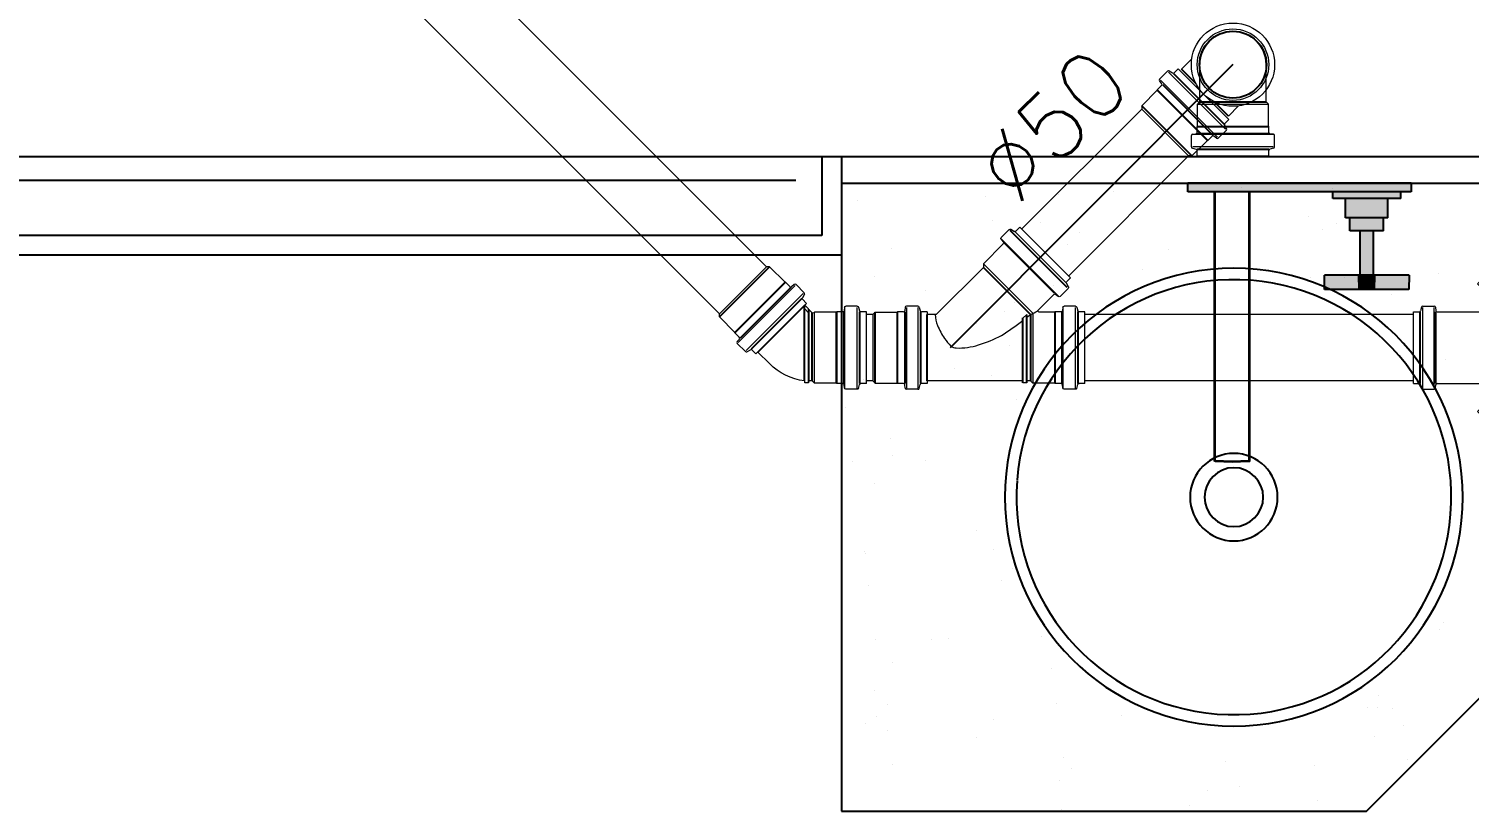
# Model space of a CAD drawing. Header units: millimetres. Extents: x 1573 to 2177, y 1587 to 1932.
# Drawn here: x 1785.487 to 1786.588, y 1903.411 to 1904.009 of the extents above; entities that cross this region are included whole.
import ezdxf
from ezdxf.enums import TextEntityAlignment as Align

# ---------------------------------------------------------------- set-up
doc = ezdxf.new("R2010")
doc.units = ezdxf.units.MM
doc.header["$LTSCALE"] = 0.03
doc.linetypes.add('CONTINU', pattern=[0])
for name, color, linetype in [('-HIDRO', 8, 'Continuous'), ('SANITÁRIO', 2, 'Continuous'), ('Texto-Tubos', 7, 'Continuous'), ('Tinterno', 9, 'Continuous')]:
    doc.layers.add(name, color=color, linetype=linetype)
doc.layers.add('TigreCad', color=2, linetype='Continuous', lineweight=13)
doc.styles.add('TCTUBOS-TXT', font='txt.shx')

# ---------------------------------------------------------------- blocks, each defined once
blk = doc.blocks.new('j9n50d')
at = {"layer": 'TigreCad'}
for p, q in [((28.45441558772842, 25.35000000000002), (0, 25.35000000000002)), ((30.25441558772843, 27.15000000000003), (28.45441558772842, 25.35000000000002)), ((30.25441558772843, -27.14999999999998), (30.25441558772843, 27.15000000000003)), ((47.05441558772841, 27.15000000000003), (30.25441558772843, 27.15000000000003)), ((47.25441558772843, 27.35000000000002), (47.05441558772841, 27.15000000000003)), ((47.05441558772841, -27.14999999999998), (47.0544155877284, 27.15000000000001)), ((51.93427271275121, 27.35000000000002), (47.2544155877284, 27.35000000000002)), ((53.16006491538465, 30.88715574274775), (52.93046741084294, 28.26284425725238)), ((53.42996663231068, 30.80000000000008), (53.42996663231068, -30.80000000000003)), ((62.92148768406466, 31.80000000000008), (54.15625961347641, 31.8000000000001)), ((62.92148768406466, 30.80000000000008), (62.92148768406466, -30.80000000000003)), ((63.88741351035372, 31.0588190451026), (64.68258974005201, 28.09118095489754)), ((70, 27.35000000000004), (65.64851556634108, 27.35000000000005)), ((70, 27.35000000000004), (70, -27.34999999999984)), ((28.45441558772842, -25.34999999999995), (0, -25.34999999999997)), ((30.25441558772843, -27.14999999999998), (28.45441558772842, -25.34999999999997)), ((47.05441558772841, -27.14999999999998), (30.25441558772843, -27.14999999999998)), ((47.25441558772843, -27.34999999999997), (47.05441558772841, -27.14999999999998)), ((51.93427271275121, -27.34999999999997), (47.2544155877284, -27.34999999999997)), ((53.16006491538465, -30.88715574274772), (52.93046741084294, -28.26284425725235)), ((62.92148768406466, -31.80000000000005), (54.15625961347641, -31.80000000000007)), ((63.88741351035372, -31.05881904510257), (64.68258974005201, -28.09118095489751)), ((70, -27.35000000000001), (65.64851556634108, -27.35000000000002))]:
    blk.add_line(p, q, dxfattribs=at)
for centre, radius, start, end in [((0, 0), 25.35, 90, 270), ((51.93427271275121, 28.35000000000004), 1, 270, 355.0000000000002), ((54.15625961347641, 30.8000000000001), 1, 90, 175.0000000000002), ((62.92148768406466, 30.80000000000008), 1, 14.99999999999959, 90), ((65.64851556634108, 28.35000000000005), 1, 195.0000000000004, 270), ((51.93427271275121, -28.35000000000001), 1, 4.999999999999779, 90), ((54.15625961347641, -30.80000000000007), 1, 184.9999999999998, 270), ((62.92148768406466, -30.80000000000005), 1, 270, 345.0000000000005), ((65.64851556634108, -28.35000000000002), 1, 90, 165.0000000000004)]:
    blk.add_arc(centre, radius, start, end, dxfattribs=at)
at = {"layer": 'Tinterno'}
for p, q in [((28.45441558772842, -25.34999999999997), (28.45441558772842, 25.35000000000002)), ((47.25441558772843, -27.34999999999997), (47.25441558772843, 27.35000000000002)), ((52.85060388676862, 27.35000000000004), (52.85060388676862, -27.34999999999998)), ((64.8811885783621, 27.35000000000005), (64.8811885783621, -27.34999999999982))]:
    blk.add_line(p, q, dxfattribs=at)
blk = doc.blocks.new('27150012p')
at = {"layer": 'TigreCad'}
for p, q in [((-22.50000000000007, 91.49999999999996), (-22.50000000000007, 72.06941098690898)), ((-22.50000000000007, 91.49999999999996), (22.49999999999993, 91.49999999999996)), ((22.49999999999993, 91.49999999999996), (22.4999999999999, 72.06941098690898)), ((-80.61017305526643, 48.79036790187179), (-48.79036790187182, 80.61017305526634)), ((-48.79036790187182, 80.61017305526634), (-35.05086664826636, 66.87067180166095)), ((48.79036790187173, 80.6101730552664), (35.05086664826628, 66.87067180166095)), ((48.79036790187173, 80.6101730552664), (80.61017305526634, 48.79036790187179)), ((-80.61017305526643, 48.79036790187179), (-66.87067180166098, 35.05086664826634)), ((80.61017305526634, 48.79036790187179), (66.87067180166089, 35.05086664826634)), ((-91.50000000000004, -22.50000000000001), (-91.50000000000004, 22.49999999999999)), ((-91.50000000000004, 22.49999999999999), (-72.06941098690906, 22.49999999999996)), ((111.4342727127512, 27.35000000000004), (70.37206477004914, 27.35000000000004)), ((112.6600649153846, 30.88715574274768), (112.4304674108429, 28.26284425725238)), ((122.4214876840647, 31.80000000000003), (113.6562596134764, 31.80000000000003)), ((113.6562596134764, 30.80000000000003), (113.6562596134764, -30.8)), ((122.4214876840647, 30.80000000000003), (122.4214876840647, -30.8)), ((123.3874135103537, 31.05881904510254), (124.182589740052, 28.09118095489752)), ((129.4999999999999, 27.35000000000004), (125.1485155663411, 27.35000000000004)), ((129.4999999999999, 27.35000000000004), (129.4999999999999, -27.35000000000001)), ((-91.50000000000004, -22.50000000000001), (-72.06941098690906, -22.50000000000001)), ((111.4342727127512, -27.35000000000001), (70.37206477004914, -27.35000000000001)), ((112.6600649153846, -30.88715574274765), (112.4304674108429, -28.26284425725235)), ((122.4214876840647, -31.8), (113.6562596134764, -31.8)), ((123.3874135103537, -31.05881904510251), (124.182589740052, -28.09118095489748)), ((129.4999999999999, -27.35000000000001), (125.1485155663411, -27.35000000000001)), ((-80.61017305526643, -48.79036790187179), (-66.87067180166098, -35.05086664826636)), ((80.61017305526637, -48.79036790187176), (66.87067180166092, -35.05086664826631)), ((-48.79036790187182, -80.61017305526643), (-80.61017305526643, -48.79036790187179)), ((80.61017305526637, -48.79036790187176), (48.79036790187173, -80.61017305526637)), ((-48.79036790187182, -80.61017305526643), (-35.05086664826636, -66.87067180166098)), ((-22.50000000000004, -91.49999999999999), (-22.50000000000001, -72.069410986909)), ((22.49999999999996, -91.49999999999999), (22.49999999999996, -72.069410986909)), ((48.79036790187173, -80.61017305526637), (35.05086664826628, -66.87067180166092)), ((22.49999999999996, -91.49999999999999), (-22.50000000000004, -91.49999999999999))]:
    blk.add_line(p, q, dxfattribs=at)
blk.add_circle((-4.263256414560601e-14, -1.4210854715202e-14), 75.50000000000001, dxfattribs=at)
for centre, start, end in [((111.4342727127512, 28.35000000000004), 270, 355.0000000000002), ((113.6562596134764, 30.80000000000003), 90, 175.0000000000002), ((122.4214876840647, 30.80000000000003), 14.99999999999959, 90), ((125.1485155663411, 28.35000000000004), 194.9999999999996, 270), ((111.4342727127512, -28.35000000000001), 4.999999999999814, 90), ((113.6562596134764, -30.8), 184.9999999999998, 270), ((122.4214876840647, -30.8), 270, 345.0000000000005), ((125.1485155663411, -28.35000000000001), 90, 165.0000000000004)]:
    blk.add_arc(centre, 1, start, end, dxfattribs=at)
at = {"layer": 'Tinterno'}
for p, q in [((112.3506038867686, 27.35000000000004), (112.3506038867686, -27.35000000000001)), ((124.3811885783621, 27.35000000000004), (124.3811885783622, -27.35000000000001))]:
    blk.add_line(p, q, dxfattribs=at)
blk.add_circle((-4.263256414560601e-14, -1.4210854715202e-14), 73.5, dxfattribs=at)
blk = doc.blocks.new('j4n50p')
at = {"layer": 'TigreCad'}
for p, q in [((3.254415587728445, 25.34999999999998), (3.385648583017343, 26.84999999999997)), ((6.323182592439551, 26.84999999999998), (3.385648583017328, 26.84999999999998)), ((3.385648583017343, 26.84999999999997), (3.385648583017343, -29.63623810195956)), ((6.454415587728434, 25.34999999999998), (6.323182592439551, 26.84999999999997)), ((6.323182592439551, 26.84999999999998), (6.323182592439551, -26.69870409271922)), ((9.0544155877284, 25.34999999999998), (6.454415587728434, 25.34999999999998)), ((10.85441558772841, 27.14999999999999), (9.0544155877284, 25.34999999999998)), ((27.65441558772842, 27.14999999999999), (10.85441558772844, 27.14999999999999)), ((10.85441558772844, 27.14999999999999), (10.85441558772844, -27.15000000000003)), ((27.85441558772841, 27.34999999999998), (27.65441558772842, 27.14999999999999)), ((32.53427271275119, 27.34999999999998), (27.85441558772841, 27.34999999999998)), ((33.76006491538463, 30.88715574274771), (33.53046741084292, 28.26284425725234)), ((34.02996663231066, 30.80000000000004), (34.02996663231066, -30.80000000000007)), ((43.52148768406464, 31.80000000000004), (34.75625961347639, 31.80000000000005)), ((43.52148768406464, 30.80000000000004), (43.52148768406464, -30.80000000000007)), ((44.4874135103537, 31.05881904510255), (45.28258974005199, 28.0911809548975)), ((50.59999999999998, 27.34999999999999), (46.24851556634106, 27.35000000000001)), ((50.59999999999998, 27.34999999999999), (50.59999999999998, -27.34999999999988)), ((-23.68453789708275, 12.16577590907525), (-32.4915565955219, 3.358757210636114)), ((3.385648583017343, -29.63623810195956), (3.263275851364, -32.3960752362498)), ((9.07025791958614, -26.78005589040131), (3.358757212374044, -32.49155659725984)), ((6.323182592439551, -26.69870409271922), (3.385648583017343, -29.63623810195956)), ((6.323182592439551, -26.69870409271922), (6.454415587728434, -29.39589822209709)), ((10.85441558772841, -27.15000000000001), (10.48447148195923, -26.78005589040131)), ((27.65441558772842, -27.15000000000001), (10.85441558772844, -27.15000000000001)), ((27.85441558772841, -27.34999999999999), (27.65441558772842, -27.15000000000001)), ((32.53427271275119, -27.34999999999999), (27.85441558772841, -27.34999999999999)), ((33.76006491538463, -30.88715574274777), (33.53046741084292, -28.2628442572524)), ((43.52148768406464, -31.8000000000001), (34.75625961347639, -31.80000000000011)), ((44.4874135103537, -31.05881904510261), (45.28258974005199, -28.09118095489755)), ((50.59999999999998, -27.35000000000005), (46.24851556634106, -27.35000000000007))]:
    blk.add_line(p, q, dxfattribs=at)
for centre, radius, start, end in [((9.514605279220916, -21.55221513059649), 47.31898168168979, 97.60229426930353, 134.5557610554631), ((32.53427271275119, 28.34999999999999), 1, 270, 355.0000000000002), ((34.75625961347639, 30.80000000000005), 1, 90, 175.0000000000002), ((43.52148768406464, 30.80000000000004), 1, 14.99999999999959, 90), ((46.24851556634106, 28.35000000000001), 1, 195.0000000000004, 270), ((9.77736470077268, -27.48716267158786), 1, 45, 135), ((32.53427271275119, -28.35000000000005), 1, 4.999999999999814, 90), ((34.75625961347639, -30.80000000000011), 1, 184.9999999999998, 270), ((43.52148768406464, -30.8000000000001), 1, 270, 345.0000000000005), ((46.24851556634106, -28.35000000000007), 1, 90, 165.0000000000004)]:
    blk.add_arc(centre, radius, start, end, dxfattribs=at)
at = {"layer": 'Tinterno'}
for p, q in [((3.254415587728445, 25.34999999999995), (3.254415587728445, -32.38721497261424)), ((6.454415587728434, 25.35000000000001), (6.454415587728434, -29.39589822209709)), ((9.0544155877284, 25.34999999999998), (9.0544155877284, -26.79589822225807)), ((27.65441558772842, 27.14999999999999), (27.65441558772839, -27.14999999999999)), ((27.85441558772841, 27.34999999999998), (27.85441558772841, -27.34999999999999)), ((33.4506038867686, 27.34999999999999), (33.4506038867686, -27.35000000000002)), ((45.48118857836208, 27.35000000000001), (45.48118857836208, -27.34999999999987)), ((3.358757212374044, -32.49155659725984), (-32.4915565955219, 3.358757210636114))]:
    blk.add_line(p, q, dxfattribs=at)
blk = doc.blocks.new('j9n50s')
at = {"layer": 'TigreCad'}
for p, q in [((19.19941405355905, 25.35000000000005), (30.3, 25.35000000000007)), ((19.19941405355905, -25.34999999999999), (30.3, -25.35000000000001))]:
    blk.add_line(p, q, dxfattribs=at)
for radius in [31.80000000000003, 27.35000000000002]:
    blk.add_circle((0, 0), radius, dxfattribs=at)
at = {"layer": 'Tinterno'}
for p, q in [((30.3, 25.35000000000007), (30.3, 9.65142476528736)), ((30.3, -9.65142476528736), (30.3, -25.35000000000001))]:
    blk.add_line(p, q, dxfattribs=at)
blk.add_circle((0, 0), 25.55000000000001, dxfattribs=at)
blk = doc.blocks.new('26276942p')
at = {"layer": 'TigreCad'}
for p, q in [((55.65441558772839, 25.35000000000005), (-17.50000000000001, 25.35000000000096)), ((55.65441558772839, 25.35000000000005), (55.78564858301731, 26.85000000000005)), ((55.65441558772839, 25.35000000000005), (55.65441558772839, -22.68116988614065)), ((58.7231825924395, 26.84999999999999), (55.78564858301731, 26.85000000000005)), ((58.85441558772838, 25.35000000000005), (58.7231825924395, 26.84999999999999)), ((61.45441558772838, 25.34999999999994), (58.85441558772838, 25.34999999999999)), ((58.85441558772838, 25.35000000000005), (58.85441558772838, -25.28248380803171)), ((63.25441558772839, 27.14999999999995), (61.45441558772838, 25.34999999999994)), ((63.25441558772842, -26.1455729877041), (63.25441558772842, 27.14999999999998)), ((80.05441558772837, 27.14999999999995), (63.25441558772842, 27.14999999999995)), ((80.25441558772842, 27.34999999999994), (80.05441558772837, 27.14999999999995)), ((80.25441558772842, -27.34999999999994), (80.25441558772842, 27.34999999999994)), ((84.9342727127512, 27.34999999999994), (80.25441558772836, 27.34999999999994)), ((86.16006491538464, 30.88715574274772), (85.93046741084292, 28.26284425725234)), ((86.4299666323107, 30.80000000000004), (86.4299666323107, -30.80000000000005)), ((95.92148768406464, 31.80000000000004), (87.1562596134764, 31.80000000000007)), ((95.92148768406464, 30.80000000000004), (95.92148768406464, -30.80000000000005)), ((96.88741351035371, 31.05881904510258), (97.682589740052, 28.09118095489751)), ((103, 27.34999999999999), (98.64851556634106, 27.35000000000002)), ((103, 27.34999999999999), (103, -27.34999999999987)), ((-11.12163414971765, -25.34999999999997), (-17.50000000000001, -25.34999999999997)), ((25.52967709285998, -61.37999089901801), (-10.06097397793785, -25.78933982822014)), ((25.52967709285998, -64.20841802376422), (63.48369516903379, -26.2543999475904)), ((58.85441558772838, -25.28248380803174), (55.65441558772839, -22.68116988614068)), ((79.39697065578581, -40.71822972488194), (67.5358477120903, -28.8571067811865)), ((80.05441558772837, -27.14999999999995), (68.24295449327683, -27.14999999999995)), ((80.25441558772842, -27.34999999999994), (80.05441558772837, -27.14999999999995)), ((84.9342727127512, -27.34999999999995), (80.25441558772836, -27.34999999999994)), ((86.16006491538464, -30.88715574274775), (85.93046741084292, -28.26284425725238)), ((95.92148768406464, -31.80000000000008), (87.1562596134764, -31.8000000000001)), ((96.88741351035371, -31.0588190451026), (97.682589740052, -28.09118095489754)), ((103, -27.35000000000004), (98.64851556634106, -27.35000000000005)), ((82.89410436397951, -39.3363266428883), (39.33632664288812, -82.89410436397968)), ((82.76488344640346, -39.08384889187975), (80.74686504665898, -40.77716738681433)), ((90.31273004463615, -45.34073876117183), (84.11477783727655, -39.1427865538122)), ((88.55182265981107, -49.87308172890705), (49.87308172890702, -88.55182265981112)), ((92.17136892766636, -53.49262799676238), (53.49262799676232, -92.17136892766645)), ((90.47164866723405, -46.54784554235839), (88.93548615380057, -49.2085570643079)), ((92.17136892766636, -53.49262799676238), (89.09440477639843, -50.41566384549442)), ((25.52967709285998, -64.20841802376422), (25.52967709285998, -61.37999089901801)), ((40.71822972488179, -79.396970655786), (25.52967709285998, -64.20841802376422)), ((39.08384889187958, -82.76488344640363), (40.77716738681413, -80.74686504665918)), ((45.34073876117164, -90.31273004463635), (39.142786553812, -84.11477783727672)), ((46.54784554235819, -90.47164866723422), (49.2085570643077, -88.93548615380074)), ((53.49262799676218, -92.17136892766656), (50.41566384549425, -89.09440477639863))]:
    blk.add_line(p, q, dxfattribs=at)
for points in [[(0.6066048200125778, -1.253873675001842, -0.1534953050801575), (4.733994840939957, 0.2105520075561174, -0.08560412778607393), (21.82039736369511, -2.10073617110919, -0.04319365656529009), (39.35909030611042, -9.34251688092823, -0.02241551420397614), (55.65441558772839, -20.77808887493191, -0.00973899130899646)], [(-11.28733816259036, -25.34999999999997, -0.08638617393128364), (-9.536572826083201, -16.88392178207465, -0.06376251369755934), (-4.129488890539463, -7.070925963727518, -0.0261816153297065), (0.6066048200126062, -1.253873675001813, -0.04994066698692488)], [(58.85441558772838, -23.29199591662538, -0.003371109992944928), (61.18016743082732, -25.17966733709605, -0.00973899130899646), (67.24425861893819, -28.0989456115604, -0.04294221727446522)]]:
    blk.add_lwpolyline(points, format="xyb", dxfattribs=at)
for centre, radius, start, end in [((84.9342727127512, 28.34999999999999), 1, 270, 355.0000000000002), ((87.1562596134764, 30.80000000000007), 1, 90, 175.0000000000002), ((95.92148768406464, 30.80000000000004), 1, 14.99999999999959, 90), ((98.64851556634106, 28.35000000000002), 1, 195.0000000000004, 270), ((-11.12163414971765, -26.84999999999997), 1.5, 45.00000000000029, 90), ((68.24295449327683, -28.14999999999995), 1, 90, 225.0000000000003), ((84.9342727127512, -28.35000000000004), 1, 4.999999999999779, 90), ((87.1562596134764, -30.8000000000001), 1, 184.9999999999998, 270), ((95.92148768406464, -30.80000000000008), 1, 270, 345.0000000000005), ((98.64851556634106, -28.35000000000005), 1, 90, 165.0000000000004), ((80.10407743697242, -40.01112294369533), 1, 225.0000000000003, 310.0000000000004), ((83.40767105608997, -39.84989333499873), 1, 45.00000000000029, 130.0000000000004), ((89.80151155758499, -49.70855706430787), 1, 150.0000000000001, 225.0000000000003), ((89.6056232634496, -46.04784554235836), 1, 329.9999999999999, 45.00000000000029), ((39.84989333499855, -83.40767105609017), 1, 139.9999999999999, 225.0000000000003), ((40.01112294369516, -80.10407743697262), 1, 320.0000000000002, 45.00000000000029), ((46.04784554235819, -89.60562326344977), 1, 225.0000000000003, 299.9999999999997), ((49.7085570643077, -89.80151155758516), 1, 45.00000000000029, 120.0000000000001)]:
    blk.add_arc(centre, radius, start, end, dxfattribs=at)
at = {"layer": 'Tinterno'}
for p, q in [((-17.50000000000001, 25.35000000000096), (-17.50000000000001, -25.34999999999997)), ((55.78564858301731, 26.85000000000005), (55.78564858301733, -22.78785057915834)), ((58.7231825924395, 26.84999999999999), (58.72318259243956, -25.17580311501411)), ((61.45441558772838, -25.34999999999994), (61.45441558772838, 25.34999999999994)), ((80.05441558772837, -27.14999999999995), (80.05441558772837, 27.14999999999995)), ((85.85060388676861, 27.34999999999999), (85.85060388676861, -27.35000000000001)), ((97.88118857836209, 27.35000000000002), (97.88118857836209, -27.34999999999985)), ((61.55700176039356, -25.35266623148448), (25.52967709285998, -61.37999089901795)), ((80.04491464274624, -41.36617371184225), (41.36617371184208, -80.0449146427464)), ((89.6056232634496, -46.04784554235839), (46.04784554235822, -89.60562326344977))]:
    blk.add_line(p, q, dxfattribs=at)
blk = doc.blocks.new('11030602p')
at = {"layer": 'TigreCad'}
for p, q in [((0, -27.34999999999994), (0, 27.34999999999994)), ((0, 27.35000000000011), (4.351484433658925, 27.35000000000016)), ((6.112586489646276, 31.05881904510269), (5.317410259947991, 28.09118095489762)), ((7.078512315935342, 31.80000000000015), (15.84374038652359, 31.80000000000021)), ((7.078512315935342, -30.79999999999998), (7.078512315935342, 30.80000000000015)), ((15.84374038652359, -30.79999999999998), (15.84374038652359, 30.80000000000015)), ((16.83993508461535, 30.88715574274786), (17.06953258915706, 28.26284425725245)), ((18.06572728724879, 27.35000000000011), (22.74558441227158, 27.35000000000011)), ((22.74558441227157, 27.35000000000011), (22.99116882454324, 27.10441558772844)), ((39.74558441227157, 27.10441558772843), (22.99116882454293, 27.10441558772844)), ((39.74558441227157, 27.10441558772843), (41.5, 25.34999999999999)), ((41.5, -25.35), (41.5, 25.34999999999999)), ((0, -27.34999999999994), (4.351484433658939, -27.34999999999994)), ((6.112586489646276, -31.05881904510247), (5.317410259947991, -28.09118095489742)), ((7.078512315935342, -31.79999999999998), (15.84374038652359, -31.79999999999998)), ((16.83993508461535, -30.88715574274764), (17.06953258915706, -28.26284425725228)), ((18.06572728724879, -27.34999999999977), (22.74558441227158, -27.34999999999977)), ((22.74558441227157, -27.34999999999977), (22.99116882454293, -27.10441558772843)), ((39.74558441227157, -27.10441558772843), (22.99116882454293, -27.10441558772843)), ((39.74558441227157, -27.10441558772843), (41.5, -25.35))]:
    blk.add_line(p, q, dxfattribs=at)
for centre, start, end in [((4.351484433658925, 28.35000000000016), 270, 345.0000000000001), ((7.078512315935342, 30.80000000000015), 90, 165.0000000000001), ((15.84374038652359, 30.80000000000021), 4.999999999999797, 90), ((18.06572728724879, 28.35000000000011), 184.9999999999998, 270), ((4.351484433658925, -28.34999999999994), 14.99999999999993, 90), ((7.078512315935342, -30.79999999999998), 194.9999999999999, 269.9999999999998), ((15.84374038652359, -30.79999999999998), 270, 355.0000000000002), ((18.06572728724879, -28.34999999999994), 90, 175.0000000000002)]:
    blk.add_arc(centre, 1, start, end, dxfattribs=at)
at = {"layer": 'Tinterno'}
for p, q in [((5.118811421637886, -27.34999999999994), (5.118811421637886, 27.34999999999994)), ((17.14939611323138, -27.34999999999994), (17.14939611323138, 27.35000000000011)), ((22.74558441227157, 27.35000000000011), (22.74558441227157, -27.34999999999977)), ((22.99116882454293, -27.10441558772843), (22.99116882454293, 27.10441558772844)), ((39.74558441227157, 27.10441558772843), (39.74558441227157, -27.10441558772846))]:
    blk.add_line(p, q, dxfattribs=at)

msp = doc.modelspace()

# ---------------------------------------------------------------- hatches: boundary and pattern name
at = {"layer": '-HIDRO'}
h = msp.add_hatch(color=256, dxfattribs=at)
h.dxf.hatch_style = 1
h.paths.add_polyline_path([(1786.373050335061, 1903.891422564585), (1786.407008491922, 1903.891422564585), (1786.407008495492, 1903.884888181726), (1786.373050335061, 1903.884888181726)])
h = msp.add_hatch(color=256, dxfattribs=at)
h.dxf.hatch_style = 1
h.paths.add_polyline_path([(1786.407008491922, 1903.891422564585), (1786.543870174182, 1903.891422564585), (1786.543867910304, 1903.884888181726), (1786.407008495492, 1903.884888181726)])
h = msp.add_hatch(color=256, dxfattribs=at)
h.dxf.hatch_style = 1
h.paths.add_polyline_path([(1786.483929104231, 1903.884888181726), (1786.535894944942, 1903.884888181726), (1786.535895080186, 1903.879743049419), (1786.483928968986, 1903.879743049419)])
h = msp.add_hatch(color=256, dxfattribs=at)
h.dxf.hatch_style = 1
h.paths.add_polyline_path([(1786.49370472772, 1903.879743049419), (1786.526119321452, 1903.879743049419), (1786.526119409655, 1903.865018689417), (1786.493704639517, 1903.865018689417)])
h = msp.add_hatch(color=256, dxfattribs=at)
h.dxf.hatch_style = 1
h.paths.add_polyline_path([(1786.496997605341, 1903.865018689417), (1786.522826467353, 1903.865018689417), (1786.522826490874, 1903.855076323992), (1786.496997558298, 1903.855076323992)])
h = msp.add_hatch(color=256, dxfattribs=at)
h.dxf.hatch_style = 1
h.paths.add_polyline_path([(1786.504766939321, 1903.855076323992), (1786.515057200995, 1903.855076323992), (1786.515057200995, 1903.821125751352), (1786.504766939321, 1903.821125665456)])
h = msp.add_hatch(color=256, dxfattribs=at)
h.dxf.hatch_style = 1
h.paths.add_polyline_path([(1786.477491912284, 1903.821125753977), (1786.503938263089, 1903.821125662834), (1786.504128411199, 1903.81021900141), (1786.477682330288, 1903.810219047248)])
h = msp.add_hatch(color=256, dxfattribs=at)
h.dxf.hatch_style = 1
h.paths.add_polyline_path([(1786.504452721928, 1903.821125662834), (1786.515371550898, 1903.821125753976), (1786.51518117839, 1903.810218982252), (1786.504643185414, 1903.810219000517)])
h = msp.add_hatch(color=256, dxfattribs=at)
h.dxf.hatch_style = 1
h.paths.add_polyline_path([(1786.515885989104, 1903.821125662834), (1786.542332136683, 1903.821125662834), (1786.542141718525, 1903.810218935523), (1786.515695861841, 1903.81021898136)])

# ---------------------------------------------------------------- linework, layer by layer
for p, q in [((1787.808336213073, 1903.911423250332), (1783.961204309609, 1903.911423250342)), ((1786.093277410244, 1903.911423250333), (1786.093277410245, 1903.851421193092)), ((1786.108277924556, 1903.911423250331), (1786.108277924556, 1903.891422564584)), ((1786.108277924555, 1903.911423250333), (1786.108277924556, 1903.836420678782)), ((1786.073276724486, 1903.893422633161), (1784.059207669766, 1903.893422633161)), ((1786.108277924556, 1903.891422564585), (1786.108277924556, 1903.411406106653)), ((1786.108277924556, 1903.891422564584), (1787.788335527317, 1903.891422564585)), ((1786.413947553796, 1903.887880966839), (1786.413947553796, 1903.887880966839)), ((1786.48367628145, 1903.887285513124), (1786.48367628145, 1903.887285513124)), ((1786.511833557398, 1903.891081139153), (1786.511833557398, 1903.891081139153)), ((1786.120289542986, 1903.878280449898), (1786.120289542986, 1903.878280449898)), ((1786.218175546589, 1903.881480622212), (1786.218175546589, 1903.881480622212)), ((1786.274058978342, 1903.882592982131), (1786.274058978342, 1903.882592982131)), ((1786.316061550192, 1903.884680794525), (1786.316061550192, 1903.884680794525)), ((1786.465704163724, 1903.866105466871), (1786.465704163724, 1903.866105466871)), ((1786.223858099142, 1903.862610460597), (1786.223858099142, 1903.862610460597)), ((1786.260411100356, 1903.861170104898), (1786.260411100356, 1903.861170104898)), ((1786.476343896064, 1903.855842850116), (1786.476343896064, 1903.855842850116)), ((1786.487157534355, 1903.860842772051), (1786.487157534355, 1903.860842772051)), ((1786.093277410245, 1903.851421193092), (1784.059207669766, 1903.851421193093)), ((1786.281429824998, 1903.844506595384), (1786.281429824998, 1903.844506595384)), ((1786.29001011482, 1903.853870338608), (1786.29001011482, 1903.853870338608)), ((1786.108277924556, 1903.836420678781), (1784.059207669766, 1903.836420678782)), ((1786.146846266284, 1903.841564122126), (1786.146846266284, 1903.841564122126)), ((1786.358309396468, 1903.840446505651), (1786.358309396468, 1903.840446505651)), ((1786.338491451666, 1903.825076606866), (1786.338491451666, 1903.825076606866)), ((1786.564407996985, 1903.822564795521), (1786.564407996985, 1903.822564795521)), ((1786.133198388299, 1903.820141244894), (1786.133198388299, 1903.820141244894)), ((1786.270749986175, 1903.81296427858), (1786.270749986175, 1903.81296427858)), ((1786.466521993381, 1903.819364623207), (1786.466521993381, 1903.819364623207)), ((1786.492594919846, 1903.81954172885), (1786.492594919846, 1903.81954172885)), ((1786.172863982571, 1903.809764106267), (1786.172863982571, 1903.809764106267)), ((1786.240930857038, 1903.800309727364), (1786.240930857038, 1903.800309727364)), ((1786.528771849249, 1903.806446803884), (1786.528771849249, 1903.806446803884)), ((1786.232942511486, 1903.793607498176), (1786.232942511486, 1903.793607498176)), ((1786.211278739609, 1903.784047746862), (1786.211278739609, 1903.784047746862)), ((1786.236423764391, 1903.767164757103), (1786.236423764391, 1903.767164757103)), ((1786.509715255412, 1903.411406106653), (1786.859407964328, 1903.76109881557)), ((1786.570010547229, 1903.756686934799), (1786.570010547229, 1903.756686934799)), ((1786.194597291998, 1903.749745513952), (1786.194597291998, 1903.749745513952)), ((1786.223118961588, 1903.744270542502), (1786.223118961588, 1903.744270542502)), ((1786.561430257407, 1903.747323191575), (1786.561430257407, 1903.747323191575)), ((1786.125232957984, 1903.741070370188), (1786.125232957984, 1903.741070370188)), ((1786.186017002176, 1903.740381770727), (1786.186017002176, 1903.740381770727)), ((1786.241861149881, 1903.725863713903), (1786.241861149881, 1903.725863713903)), ((1786.111056879409, 1903.72032574963), (1786.111056879409, 1903.72032574963)), ((1786.145518034216, 1903.696184902708), (1786.145518034216, 1903.696184902708)), ((1786.1164942649, 1903.679024706429), (1786.1164942649, 1903.679024706429)), ((1786.147133713076, 1903.68336022387), (1786.147133713076, 1903.68336022387)), ((1786.172240692202, 1903.679808698235), (1786.172240692202, 1903.679808698235)), ((1786.13348583509, 1903.661937346638), (1786.13348583509, 1903.661937346638)), ((1786.211566186399, 1903.625843848606), (1786.211566186399, 1903.625843848606)), ((1786.125578677243, 1903.610021744009), (1786.125578677243, 1903.610021744009)), ((1786.126929128185, 1903.60809218229), (1786.126929128185, 1903.60809218229)), ((1786.224815131788, 1903.611292354603), (1786.224815131788, 1903.611292354603)), ((1786.239184685381, 1903.597028987391), (1786.239184685381, 1903.597028987391)), ((1786.129059930148, 1903.583579002935), (1786.129059930148, 1903.583579002935)), ((1786.230604395559, 1903.587665244167), (1786.230604395559, 1903.587665244167)), ((1786.565518682829, 1903.550409796993), (1786.565518682829, 1903.550409796993)), ((1786.568728121615, 1903.555399307779), (1786.568728121615, 1903.555399307779)), ((1786.134497315638, 1903.542277959735), (1786.134497315638, 1903.542277959735)), ((1786.177184107201, 1903.542598618525), (1786.177184107201, 1903.542598618525)), ((1786.190105427599, 1903.543468376147), (1786.190105427599, 1903.543468376147)), ((1786.260985993939, 1903.544762308386), (1786.260985993939, 1903.544762308386)), ((1786.147421159867, 1903.525156325614), (1786.147421159867, 1903.525156325614)), ((1786.268948612964, 1903.520114004789), (1786.268948612964, 1903.520114004789)), ((1786.133773281881, 1903.503733448382), (1786.133773281881, 1903.503733448382)), ((1786.14377186256, 1903.492904162734), (1786.14377186256, 1903.492904162734)), ((1786.272429865869, 1903.493671263715), (1786.272429865869, 1903.493671263715)), ((1786.510604827969, 1903.490481840357), (1786.510604827969, 1903.490481840357)), ((1786.517849852229, 1903.490937463513), (1786.517849852229, 1903.490937463513)), ((1786.51918511779, 1903.499845583581), (1786.51918511779, 1903.499845583581)), ((1786.135191572738, 1903.48354041951), (1786.135191572738, 1903.48354041951)), ((1786.224191841419, 1903.481336946572), (1786.224191841419, 1903.481336946572)), ((1786.322077845023, 1903.484537118886), (1786.322077845023, 1903.484537118886)), ((1786.529346742831, 1903.490039007371), (1786.529346742831, 1903.490039007371)), ((1786.126305837816, 1903.478136774258), (1786.126305837816, 1903.478136774258)), ((1786.143581727982, 1903.473274997315), (1786.143581727982, 1903.473274997315)), ((1786.515698864845, 1903.46861613014), (1786.515698864845, 1903.46861613014)), ((1786.537685433668, 1903.477045273041), (1786.537685433668, 1903.477045273041)), ((1786.21185363319, 1903.46763995035), (1786.21185363319, 1903.46763995035)), ((1786.147062980887, 1903.446832256241), (1786.147062980887, 1903.446832256241)), ((1786.27786725136, 1903.452370220515), (1786.27786725136, 1903.452370220515)), ((1786.402134030773, 1903.449010147367), (1786.402134030773, 1903.449010147367)), ((1786.541166686574, 1903.450602531968), (1786.541166686574, 1903.450602531968)), ((1786.283772078765, 1903.44431246083), (1786.283772078765, 1903.44431246083)), ((1786.470105860008, 1903.446284972337), (1786.470105860008, 1903.446284972337)), ((1786.275191788943, 1903.434948717605), (1786.275191788943, 1903.434948717605)), ((1786.388486152787, 1903.427587270135), (1786.388486152787, 1903.427587270135)), ((1786.412318548686, 1903.430206265568), (1786.412318548686, 1903.430206265568)), ((1786.374652284609, 1903.416020775254), (1786.374652284609, 1903.416020775254)), ((1786.472538288212, 1903.419220947568), (1786.472538288212, 1903.419220947568)), ((1786.108277924556, 1903.411406106653), (1786.509715255412, 1903.411406106653)), ((1786.276766281006, 1903.412820602941), (1786.276766281006, 1903.412820602941))]:
    msp.add_line(p, q, dxfattribs=at)
at = {"layer": '-HIDRO', "linetype": 'CONTINU'}
for p, q in [((1786.543870174182, 1903.891422564585), (1786.373050323302, 1903.891422564585)), ((1786.373050335061, 1903.884888181726), (1786.373050335061, 1903.891422544004)), ((1786.543870174182, 1903.891422564585), (1786.543867910304, 1903.884888181726)), ((1786.543867930885, 1903.884888181726), (1786.373050335061, 1903.884888181726)), ((1786.393425221879, 1903.679249954796), (1786.393425221879, 1903.884888181726)), ((1786.39391293168, 1903.679249954796), (1786.39391293168, 1903.884888181726)), ((1786.420104172878, 1903.679249954796), (1786.420104172878, 1903.884888181726)), ((1786.420591759195, 1903.679249954796), (1786.420591759195, 1903.884888181726)), ((1786.483928968986, 1903.879743049419), (1786.483929104231, 1903.884888181726)), ((1786.535895080186, 1903.879743049419), (1786.483928968986, 1903.879743049419)), ((1786.493704639517, 1903.865018689417), (1786.49370472772, 1903.879743005318)), ((1786.526119409655, 1903.865018689417), (1786.526119321453, 1903.879743005318)), ((1786.535895080186, 1903.879743049419), (1786.535894944942, 1903.884888181726)), ((1786.526119409655, 1903.865018689417), (1786.493704639517, 1903.865018689417)), ((1786.496997558298, 1903.855076323992), (1786.49699760534, 1903.865018601214)), ((1786.522826490874, 1903.855076323992), (1786.522826467353, 1903.865018601214)), ((1786.522826490874, 1903.855076323992), (1786.496997558298, 1903.855076323992)), ((1786.504766939321, 1903.821125753976), (1786.504766939321, 1903.855076323992)), ((1786.515057200995, 1903.821125753976), (1786.515057200995, 1903.855076323992)), ((1786.477682330853, 1903.810219014905), (1786.477491912285, 1903.821125753976)), ((1786.503938263089, 1903.821125662834), (1786.477492159253, 1903.821125753976)), ((1786.504138460433, 1903.821128547072), (1786.503938263089, 1903.821125662834)), ((1786.504128411169, 1903.810219003145), (1786.503938263089, 1903.821125662834)), ((1786.5044122338, 1903.821128547072), (1786.504138460433, 1903.821128547072)), ((1786.504442222827, 1903.821127391612), (1786.5044122338, 1903.821128547072)), ((1786.504452721928, 1903.821125662834), (1786.504442246349, 1903.821127379852)), ((1786.515371550693, 1903.821125753976), (1786.504452721928, 1903.821125662834)), ((1786.504643184598, 1903.810219047246), (1786.504452721928, 1903.821125662834)), ((1786.515371550693, 1903.821125742215), (1786.515181179165, 1903.810219026666)), ((1786.515382026271, 1903.821127379852), (1786.515371550693, 1903.821125753976)), ((1786.51541201824, 1903.821128547072), (1786.515382026271, 1903.821127379852)), ((1786.515685768086, 1903.821128547072), (1786.51541201824, 1903.821128547072)), ((1786.51588596543, 1903.821125662834), (1786.515685768086, 1903.821128547072)), ((1786.51588598895, 1903.821125654013), (1786.515695861452, 1903.810218959044)), ((1786.542332113368, 1903.821125662834), (1786.51588596543, 1903.821125662834)), ((1786.542332136888, 1903.821125674593), (1786.54214171832, 1903.810218923763)), ((1786.54214171832, 1903.810218935523), (1786.477682554301, 1903.810219047246)), ((1786.39391293168, 1903.679249937156), (1786.393425221879, 1903.679249937156)), ((1786.393902176791, 1903.678834765522), (1786.393902009206, 1903.678935319909)), ((1786.393905519686, 1903.679082289668), (1786.393904140779, 1903.679038294)), ((1786.393906069485, 1903.678759396037), (1786.393904555333, 1903.678776039948)), ((1786.39391293168, 1903.679249984197), (1786.393905519686, 1903.679082369051)), ((1786.393907907048, 1903.678747085835), (1786.393906069485, 1903.678759413678)), ((1786.393910026861, 1903.678739394532), (1786.393907907048, 1903.678747085835)), ((1786.393912819956, 1903.678736157481), (1786.393910026861, 1903.678739394532)), ((1786.407008496418, 1903.67804984681), (1786.393912819956, 1903.678736157481)), ((1786.407008608141, 1903.678563688227), (1786.39391293168, 1903.679250001838)), ((1786.420104172878, 1903.678736157481), (1786.407008496418, 1903.678049814468)), ((1786.420104172878, 1903.679249954796), (1786.407008608141, 1903.678563673527)), ((1786.4201106558, 1903.679105072509), (1786.420104172878, 1903.679249984197)), ((1786.420591759195, 1903.679249937156), (1786.420104172878, 1903.679249937156)), ((1786.420109074026, 1903.678747085835), (1786.420106583761, 1903.678738544842)), ((1786.420110911589, 1903.678759413678), (1786.420109074026, 1903.678747085835)), ((1786.420112190533, 1903.679060103667), (1786.4201106558, 1903.679105137192)), ((1786.42011242574, 1903.678776039948), (1786.420110911589, 1903.678759413678)), ((1786.420114804282, 1903.678834750821), (1786.420114971868, 1903.678935319909))]:
    msp.add_line(p, q, dxfattribs=at)
at = {"layer": '-HIDRO'}
for points in [[(1786.583294211057, 1903.65141433563, 1), (1786.233282210485, 1903.65141433563, 1)], [(1786.441742368467, 1903.651414335629, 1), (1786.374834053078, 1903.651414335629, 1)], [(1786.430788989695, 1903.651414335629, 1), (1786.385787431849, 1903.651414335629, 1)]]:
    msp.add_lwpolyline(points, format="xyb", close=True, dxfattribs=at)
msp.add_lwpolyline([(1786.24252126281, 1903.664153128222, 1563.580026749659), (1786.242554393989, 1903.664577156278)], format="xyb", dxfattribs=at)
at = {"layer": '-HIDRO', "linetype": 'CONTINU'}
for points in [[(1786.393912819956, 1903.678736157481), (1786.393664563725, 1903.678815143288), (1786.393490442135, 1903.678999123037), (1786.393425221879, 1903.679249937156)], [(1786.393902009206, 1903.678935319909), (1786.393902491382, 1903.678967872705), (1786.393903208766, 1903.679002451231), (1786.393904140779, 1903.679038276359)], [(1786.393902176791, 1903.678834765522), (1786.393902367898, 1903.678826215709), (1786.393902579586, 1903.678817974606), (1786.393902826554, 1903.678810051034)], [(1786.393902950039, 1903.678806755181), (1786.393903411634, 1903.678795538696), (1786.393903937912, 1903.678785265985), (1786.393904555333, 1903.678776039948)], [(1786.407008496418, 1903.67804984681), (1786.406998626499, 1903.678120259284), (1786.406998626499, 1903.678304927015), (1786.407008484657, 1903.678563673527)], [(1786.407008496418, 1903.67804984681), (1786.407018354576, 1903.678120259284), (1786.407018354576, 1903.678304924076), (1786.407008508177, 1903.678563658826)], [(1786.420104172878, 1903.678736157481), (1786.420352417349, 1903.678815143288), (1786.420526550699, 1903.678999123037), (1786.420591759195, 1903.679249937156)], [(1786.420114971868, 1903.678935319909), (1786.420114366208, 1903.678974540854), (1786.420113437136, 1903.679016381428), (1786.420112190533, 1903.679060071327)], [(1786.420114042796, 1903.678806755181), (1786.420113581201, 1903.678795512236), (1786.420113043162, 1903.678785242464), (1786.42011242574, 1903.678776039948)], [(1786.420114804282, 1903.678834750821), (1786.420114613176, 1903.678826215709), (1786.420114401488, 1903.678817980486), (1786.420114154521, 1903.678810051034)]]:
    msp.add_lwpolyline(points, dxfattribs=at)
at = {"layer": 'SANITÁRIO', "ltscale": 100}
msp.add_line((1786.407609343646, 1903.982010914534), (1786.191251972177, 1903.765653543065), dxfattribs=at)
at = {"layer": 'TigreCad', "ltscale": 100}
for p, q in [((1786.050808491196, 1903.827497304207), (1784.253969708775, 1905.624336086633)), ((1786.014953960723, 1903.791642773734), (1784.218115178302, 1905.58848155616)), ((1786.337845055062, 1903.948101156423), (1786.246165271808, 1903.856421373168)), ((1786.373699585536, 1903.91224662595), (1786.282019802281, 1903.820566842695)), ((1786.132245032675, 1903.791006524699), (1786.12740367337, 1903.791006524699)), ((1786.545682954042, 1903.791006524699), (1786.294264086903, 1903.791006524699)), ((1786.132245032675, 1903.740300561431), (1786.12740367337, 1903.740300561431)), ((1786.545682954042, 1903.740300561431), (1786.294264086903, 1903.740300561431))]:
    msp.add_line(p, q, dxfattribs=at)

# ---------------------------------------------------------------- block references
at = {"layer": 'SANITÁRIO', "ltscale": 100, "xscale": 0.001000117618695, "yscale": 0.001000117618695, "zscale": 0.001000117618695}
for p, rotation in [((1786.385120703231, 1903.959522274118), 224.9999999999462), ((1786.062229608891, 1903.780221656039), 134.9999999999215), ((1786.17374991385, 1903.765653543065), 180)]:
    msp.add_blockref('11030602p', p, dxfattribs=dict(at, rotation=rotation))
at = {"layer": 'TigreCad', "ltscale": 100, "yscale": 0.001000117618695, "zscale": 0.001000117618695}
for name, p, xscale, rotation in [('j9n50s', (1786.407609343646, 1903.982010914534), 0.001000117618695001, 225), ('j9n50d', (1786.407609343646, 1903.982010914534), 0.001000117618695, 270), ('26276942p', (1786.191251972177, 1903.765653543065), -0.001000117618695, 180), ('27150012p', (1786.675198185663, 1903.765653543065), 0.001000117618695, 179.9999999999386), ('j4n50p', (1786.076797721864, 1903.765653543065), -0.001000117618695, 180)]:
    msp.add_blockref(name, p, dxfattribs=dict(at, xscale=xscale, rotation=rotation))

# ---------------------------------------------------------------- texts
at = {"layer": 'Texto-Tubos', "ltscale": 100, "style": 'TCTUBOS-TXT'}
msp.add_text('%%C50', height=0.05000588093475001, rotation=44.99999999994475, dxfattribs=at).set_placement((1786.286901945422, 1903.918099203077), align=Align.CENTER)

doc.saveas('drawing.dxf')
